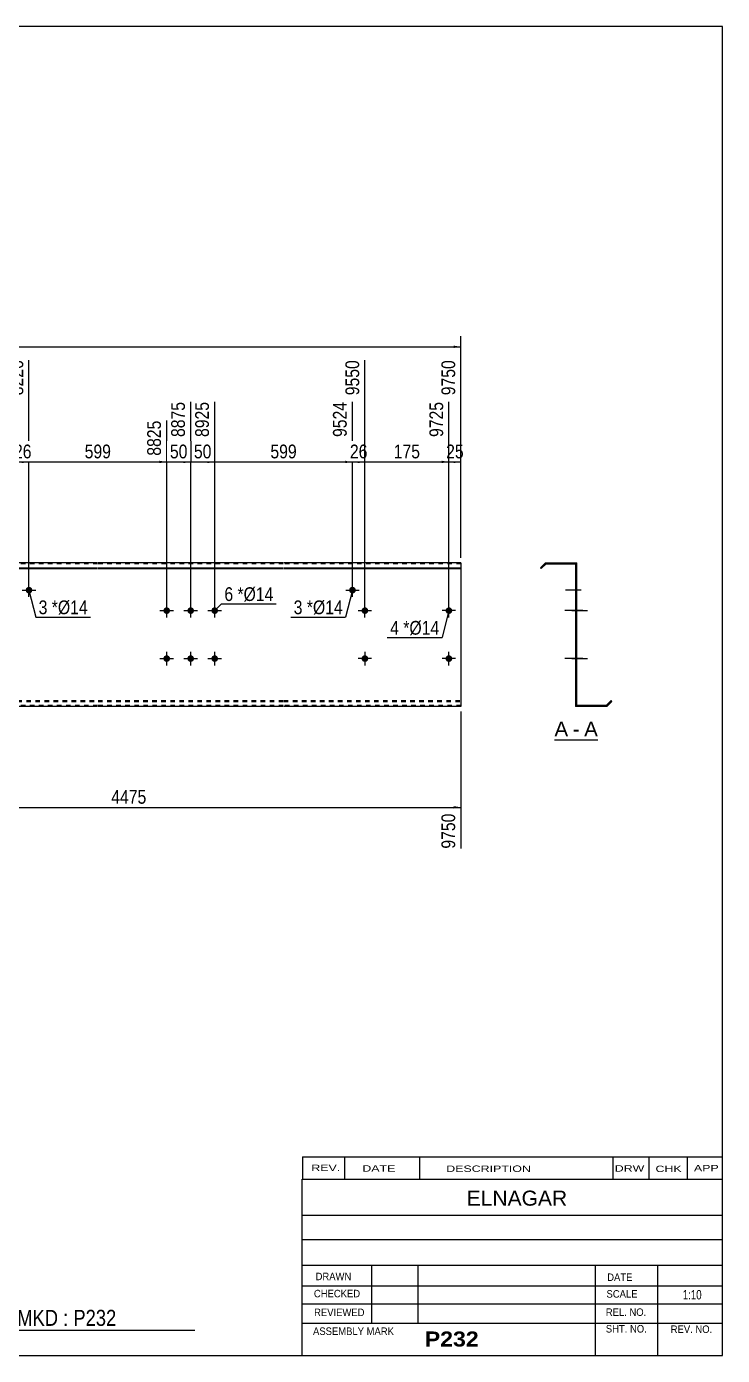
# Model space of a CAD drawing. Header units: millimetres. Extents: x -71 to 331, y -150 to 127.
# Drawn here: x 186.3 to 331.2, y -150.2 to 126.8 of the extents above; entities that cross this region are included whole.
import ezdxf

# ---------------------------------------------------------------- set-up
doc = ezdxf.new("R2010")
doc.units = ezdxf.units.MM
doc.linetypes.add('DXK_LINE_DOT1', pattern=[1.8814, 0.9407, -0.9407])
doc.styles.add('Arial', font='ARIAL.TTF', dxfattribs={"height": 0.2})
doc.styles.add('Arial Bold', font='ARIALBD.TTF', dxfattribs={"height": 0.2})
doc.styles.add('Arial Narrow', font='ARIALN.TTF', dxfattribs={"height": 0.2})

# ---------------------------------------------------------------- blocks, each defined once
blk = doc.blocks.new('Unknown-629084149-2036')
at = {"color": 5, "linetype": 'Continuous'}
for p, q in [((331.25, 126.75), (-68.75, 126.75)), ((-68.75, 126.75), (-68.75, -150.25)), ((331.25, -150.25), (331.25, 126.75)), ((-68.75, -150.25), (331.25, -150.25))]:
    blk.add_line(p, q, dxfattribs=at)
at = {"color": 174, "linetype": 'Continuous', "style": 'Arial'}
blk.add_text('Tekla structures', height=1.9102, rotation=90, dxfattribs=at).set_placement((-69.25, -149.75))
blk = doc.blocks.new('Unknown-629084149-12 - 1243')
at = {"color": 7, "linetype": 'Continuous'}
blk.add_line((296.26, -21.95), (305.29, -21.95), dxfattribs=at)
at = {"color": 0, "linetype": 'Continuous'}
blk.add_wipeout([(299.11, -21.2), (299.11, -18), (296.26, -18), (296.26, -21.2)], dxfattribs=at)
blk.add_wipeout([(301.49, -21.2), (301.49, -18), (300.07, -18), (300.07, -21.2)], dxfattribs=at)
at = {"color": 96, "linetype": 'Continuous', "style": 'Arial'}
blk.add_text('A', height=3.06, dxfattribs=at).set_placement((296.26, -21.2))
at = {"color": 0, "linetype": 'Continuous'}
blk.add_wipeout([(305.29, -21.2), (305.29, -18), (302.45, -18), (302.45, -21.2)], dxfattribs=at)
at = {"color": 96, "linetype": 'Continuous', "style": 'Arial'}
for s, p in [('A', (302.45, -21.2)), ('-', (300.07, -21.2))]:
    blk.add_text(s, height=3.06, dxfattribs=at).set_placement(p)
blk = doc.blocks.new('Part-629084149-1218 - 1203')
at = {"color": 2, "linetype": 'Continuous'}
for p, q in [((0, -15), (0, 15)), ((36.9, 15), (0, 15)), ((0, 13.94), (36.9, 13.94)), ((75.59, 15), (37, 15)), ((37, 13.94), (75.59, 13.94)), ((124.38, 15), (75.69, 15)), ((75.69, 13.94), (124.38, 13.94)), ((152.28, 15), (124.48, 15)), ((124.48, 13.94), (152.28, 13.94)), ((201.08, 15), (152.38, 15)), ((152.38, 13.94), (201.08, 13.94)), ((239.77, 15), (201.18, 15)), ((201.18, 13.94), (239.77, 13.94)), ((276.77, 15), (239.87, 15)), ((239.87, 13.94), (276.77, 13.94)), ((276.77, 15), (276.77, -15)), ((0, 13.76), (36.9, 13.76)), ((37, 13.76), (75.59, 13.76)), ((75.69, 13.76), (124.38, 13.76)), ((124.48, 13.76), (152.28, 13.76)), ((152.38, 13.76), (201.08, 13.76)), ((201.18, 13.76), (239.77, 13.76)), ((239.87, 13.76), (276.77, 13.76)), ((36.9, -15), (0, -15)), ((75.59, -15), (37, -15)), ((124.38, -15), (75.69, -15)), ((152.28, -15), (124.48, -15)), ((201.08, -15), (152.38, -15)), ((239.77, -15), (201.18, -15)), ((276.77, -15), (239.87, -15))]:
    blk.add_line(p, q, dxfattribs=at)
at = {"color": 7, "linetype": 'DXK_LINE_DOT1'}
for p, q in [((36.9, 14.75), (0, 14.75)), ((75.59, 14.75), (37, 14.75)), ((124.38, 14.75), (75.69, 14.75)), ((152.28, 14.75), (124.48, 14.75)), ((201.08, 14.75), (152.38, 14.75)), ((239.77, 14.75), (201.18, 14.75)), ((276.77, 14.75), (239.87, 14.75)), ((0, -13.76), (36.9, -13.76)), ((37, -13.76), (75.59, -13.76)), ((75.69, -13.76), (124.38, -13.76)), ((124.48, -13.76), (152.28, -13.76)), ((152.38, -13.76), (201.08, -13.76)), ((201.18, -13.76), (239.77, -13.76)), ((239.87, -13.76), (276.77, -13.76)), ((0, -13.94), (36.9, -13.94)), ((36.9, -14.75), (0, -14.75)), ((37, -13.94), (75.59, -13.94)), ((75.59, -14.75), (37, -14.75)), ((75.69, -13.94), (124.38, -13.94)), ((124.38, -14.75), (75.69, -14.75)), ((124.48, -13.94), (152.28, -13.94)), ((152.28, -14.75), (124.48, -14.75)), ((152.38, -13.94), (201.08, -13.94)), ((201.08, -14.75), (152.38, -14.75)), ((201.18, -13.94), (239.77, -13.94)), ((239.77, -14.75), (201.18, -14.75)), ((239.87, -13.94), (276.77, -13.94)), ((276.77, -14.75), (239.87, -14.75))]:
    blk.add_line(p, q, dxfattribs=at)
blk = doc.blocks.new('Bolt-629084149-1224 - 1203')
at = {"linetype": 'Continuous'}
for points in [[(214.77, 5, -1), (216.17, 5, -1)], [(219.77, 5, -1), (221.17, 5, -1)], [(224.77, 5, -1), (226.17, 5, -1)], [(214.77, -5, -1), (216.17, -5, -1)], [(219.77, -5, -1), (221.17, -5, -1)], [(224.77, -5, -1), (226.17, -5, -1)]]:
    blk.add_hatch(color=3, dxfattribs=at).paths.add_polyline_path(points)
at = {"color": 3, "linetype": 'Continuous'}
for p, q in [((215.47, 3.6), (215.47, 6.4)), ((220.47, 3.6), (220.47, 6.4)), ((225.47, 3.6), (225.47, 6.4)), ((214.07, 5), (216.87, 5)), ((219.07, 5), (221.87, 5)), ((224.07, 5), (226.87, 5)), ((214.07, -5), (216.87, -5)), ((215.47, -6.4), (215.47, -3.6)), ((219.07, -5), (221.87, -5)), ((220.47, -6.4), (220.47, -3.6)), ((224.07, -5), (226.87, -5)), ((225.47, -6.4), (225.47, -3.6))]:
    blk.add_line(p, q, dxfattribs=at)
blk = doc.blocks.new('Bolt-629084149-1227 - 1203')
at = {"linetype": 'Continuous'}
blk.add_hatch(color=3, dxfattribs=at).paths.add_polyline_path([(253.47, 9.27, -1), (254.87, 9.27, -1)])
at = {"color": 3, "linetype": 'Continuous'}
for p, q in [((252.77, 9.27), (255.57, 9.27)), ((254.17, 7.87), (254.17, 10.67))]:
    blk.add_line(p, q, dxfattribs=at)
blk = doc.blocks.new('Bolt-629084149-1228 - 1203')
at = {"linetype": 'Continuous'}
blk.add_hatch(color=3, dxfattribs=at).paths.add_polyline_path([(186.08, 9.27, -1), (187.48, 9.27, -1)])
at = {"color": 3, "linetype": 'Continuous'}
for p, q in [((185.38, 9.27), (188.18, 9.27)), ((186.78, 7.87), (186.78, 10.67))]:
    blk.add_line(p, q, dxfattribs=at)
blk = doc.blocks.new('Bolt-629084149-1229 - 1203')
at = {"linetype": 'Continuous'}
blk.add_hatch(color=3, dxfattribs=at).paths.add_polyline_path([(256.07, 5, -1), (257.47, 5, -1)])
at = {"color": 3, "linetype": 'Continuous'}
for p, q in [((256.77, 3.6), (256.77, 6.4)), ((255.37, 5), (258.17, 5))]:
    blk.add_line(p, q, dxfattribs=at)
blk = doc.blocks.new('Bolt-629084149-1230 - 1203')
at = {"linetype": 'Continuous'}
blk.add_hatch(color=3, dxfattribs=at).paths.add_polyline_path([(257.47, -5, -1), (256.07, -5, -1)])
at = {"color": 3, "linetype": 'Continuous'}
for p, q in [((258.17, -5), (255.37, -5)), ((256.77, -3.6), (256.77, -6.4))]:
    blk.add_line(p, q, dxfattribs=at)
blk = doc.blocks.new('Bolt-629084149-1231 - 1203')
at = {"linetype": 'Continuous'}
for points in [[(165.98, 5, -1), (167.38, 5, -1)], [(273.57, 5, -1), (274.97, 5, -1)]]:
    blk.add_hatch(color=3, dxfattribs=at).paths.add_polyline_path(points)
at = {"color": 3, "linetype": 'Continuous'}
for p, q in [((166.68, 3.6), (166.68, 6.4)), ((274.27, 3.6), (274.27, 6.4)), ((168.08, 5), (165.28, 5)), ((275.67, 5), (272.87, 5))]:
    blk.add_line(p, q, dxfattribs=at)
blk = doc.blocks.new('Bolt-629084149-1232 - 1203')
at = {"linetype": 'Continuous'}
for points in [[(165.98, -5, -1), (167.38, -5, -1)], [(273.57, -5, -1), (274.97, -5, -1)]]:
    blk.add_hatch(color=3, dxfattribs=at).paths.add_polyline_path(points)
at = {"color": 3, "linetype": 'Continuous'}
for p, q in [((168.08, -5), (165.28, -5)), ((166.68, -6.4), (166.68, -3.6)), ((275.67, -5), (272.87, -5)), ((274.27, -6.4), (274.27, -3.6))]:
    blk.add_line(p, q, dxfattribs=at)
blk = doc.blocks.new('Bolt-629084149-1248 - 1243')
at = {"linetype": 'Continuous'}
blk.add_hatch(color=3, dxfattribs=at).paths.add_polyline_path([(300.9, -5.7), (300.9, -4.3), (300.65, -4.3), (300.65, -5.7)])
at = {"color": 3, "linetype": 'Continuous'}
for p, q in [((300.9, -4.3), (300.65, -4.3)), ((301.7, -5), (300.65, -5)), ((300.9, -5.7), (300.65, -5.7))]:
    blk.add_line(p, q, dxfattribs=at)
blk = doc.blocks.new('Bolt-629084149-1264 - 1243')
at = {"linetype": 'Continuous'}
for points in [[(300.9, 4.3), (300.9, 5.7), (300.65, 5.7), (300.65, 4.3)], [(300.9, -5.7), (300.9, -4.3), (300.65, -4.3), (300.65, -5.7)]]:
    blk.add_hatch(color=3, dxfattribs=at).paths.add_polyline_path(points)
at = {"color": 3, "linetype": 'Continuous'}
for p, q in [((300.9, 5.7), (300.65, 5.7)), ((300.9, 5), (298.65, 5)), ((300.9, 4.3), (300.65, 4.3)), ((300.9, -5), (298.65, -5)), ((300.9, -4.3), (300.65, -4.3)), ((300.9, -5.7), (300.65, -5.7))]:
    blk.add_line(p, q, dxfattribs=at)
blk = doc.blocks.new('Part-629084149-1245 - 1243')
at = {"color": 2, "linetype": 'Continuous'}
for p, q in [((294.4, 15), (293.34, 13.94)), ((293.34, 13.94), (293.52, 13.76)), ((293.52, 13.76), (294.51, 14.75)), ((294.4, 15), (300.9, 15)), ((294.51, 14.75), (300.65, 14.75)), ((300.65, 14.75), (300.65, -15)), ((300.9, -14.75), (300.9, 15)), ((308.04, -13.76), (307.05, -14.75)), ((308.22, -13.94), (308.04, -13.76)), ((307.15, -15), (300.65, -15)), ((307.05, -14.75), (300.9, -14.75)), ((307.15, -15), (308.22, -13.94))]:
    blk.add_line(p, q, dxfattribs=at)
blk = doc.blocks.new('Bolt-629084149-1246 - 1243')
at = {"linetype": 'Continuous'}
for points in [[(300.65, 5.7), (300.65, 4.3), (300.9, 4.3), (300.9, 5.7)], [(300.65, 5.7), (300.65, 4.3), (300.9, 4.3), (300.9, 5.7)], [(300.65, 5.7), (300.65, 4.3), (300.9, 4.3), (300.9, 5.7)], [(300.65, -4.3), (300.65, -5.7), (300.9, -5.7), (300.9, -4.3)], [(300.65, -4.3), (300.65, -5.7), (300.9, -5.7), (300.9, -4.3)], [(300.65, -4.3), (300.65, -5.7), (300.9, -5.7), (300.9, -4.3)]]:
    blk.add_hatch(color=3, dxfattribs=at).paths.add_polyline_path(points)
at = {"color": 3, "linetype": 'Continuous'}
for p, q in [((300.9, 5.7), (300.65, 5.7)), ((300.9, 5.7), (300.65, 5.7)), ((300.9, 5.7), (300.65, 5.7)), ((302.2, 5), (298.4, 5)), ((302.2, 5), (298.4, 5)), ((302.2, 5), (298.4, 5)), ((300.9, 4.3), (300.65, 4.3)), ((300.9, 4.3), (300.65, 4.3)), ((300.9, 4.3), (300.65, 4.3)), ((302.2, -5), (298.4, -5)), ((302.2, -5), (298.4, -5)), ((302.2, -5), (298.4, -5)), ((300.9, -4.3), (300.65, -4.3)), ((300.9, -4.3), (300.65, -4.3)), ((300.9, -4.3), (300.65, -4.3)), ((300.9, -5.7), (300.65, -5.7)), ((300.9, -5.7), (300.65, -5.7)), ((300.9, -5.7), (300.65, -5.7))]:
    blk.add_line(p, q, dxfattribs=at)
blk = doc.blocks.new('Bolt-629084149-1247 - 1243')
at = {"linetype": 'Continuous'}
blk.add_hatch(color=3, dxfattribs=at).paths.add_polyline_path([(300.65, 5.7), (300.65, 4.3), (300.9, 4.3), (300.9, 5.7)])
at = {"color": 3, "linetype": 'Continuous'}
for p, q in [((300.9, 5.7), (300.65, 5.7)), ((301.85, 5), (298.55, 5)), ((300.9, 4.3), (300.65, 4.3))]:
    blk.add_line(p, q, dxfattribs=at)
blk = doc.blocks.new('Bolt-629084149-1249 - 1243')
at = {"linetype": 'Continuous'}
blk.add_hatch(color=3, dxfattribs=at).paths.add_polyline_path([(300.65, 9.97), (300.65, 8.57), (300.9, 8.57), (300.9, 9.97)])
at = {"color": 3, "linetype": 'Continuous'}
for p, q in [((301.85, 9.27), (298.55, 9.27)), ((300.9, 9.97), (300.65, 9.97)), ((300.9, 8.57), (300.65, 8.57))]:
    blk.add_line(p, q, dxfattribs=at)
blk = doc.blocks.new('Bolt-629084149-1250 - 1243')
at = {"linetype": 'Continuous'}
blk.add_hatch(color=3, dxfattribs=at).paths.add_polyline_path([(300.65, 9.97), (300.65, 8.57), (300.9, 8.57), (300.9, 9.97)])
at = {"color": 3, "linetype": 'Continuous'}
for p, q in [((301.85, 9.27), (298.55, 9.27)), ((300.9, 9.97), (300.65, 9.97)), ((300.9, 8.57), (300.65, 8.57))]:
    blk.add_line(p, q, dxfattribs=at)
blk = doc.blocks.new('Bolt-629084149-1251 - 1243')
at = {"linetype": 'Continuous'}
for points in [[(300.65, 5.7), (300.65, 4.3), (300.9, 4.3), (300.9, 5.7)], [(300.65, 5.7), (300.65, 4.3), (300.9, 4.3), (300.9, 5.7)], [(300.65, 5.7), (300.65, 4.3), (300.9, 4.3), (300.9, 5.7)], [(300.65, -4.3), (300.65, -5.7), (300.9, -5.7), (300.9, -4.3)], [(300.65, -4.3), (300.65, -5.7), (300.9, -5.7), (300.9, -4.3)], [(300.65, -4.3), (300.65, -5.7), (300.9, -5.7), (300.9, -4.3)]]:
    blk.add_hatch(color=3, dxfattribs=at).paths.add_polyline_path(points)
at = {"color": 3, "linetype": 'Continuous'}
for p, q in [((300.9, 5.7), (300.65, 5.7)), ((300.9, 5.7), (300.65, 5.7)), ((300.9, 5.7), (300.65, 5.7)), ((302.2, 5), (298.4, 5)), ((302.2, 5), (298.4, 5)), ((302.2, 5), (298.4, 5)), ((300.9, 4.3), (300.65, 4.3)), ((300.9, 4.3), (300.65, 4.3)), ((300.9, 4.3), (300.65, 4.3)), ((302.2, -5), (298.4, -5)), ((302.2, -5), (298.4, -5)), ((302.2, -5), (298.4, -5)), ((300.9, -4.3), (300.65, -4.3)), ((300.9, -4.3), (300.65, -4.3)), ((300.9, -4.3), (300.65, -4.3)), ((300.9, -5.7), (300.65, -5.7)), ((300.9, -5.7), (300.65, -5.7)), ((300.9, -5.7), (300.65, -5.7))]:
    blk.add_line(p, q, dxfattribs=at)
blk = doc.blocks.new('Bolt-629084149-1252 - 1243')
at = {"linetype": 'Continuous'}
blk.add_hatch(color=3, dxfattribs=at).paths.add_polyline_path([(300.65, 5.7), (300.65, 4.3), (300.9, 4.3), (300.9, 5.7)])
at = {"color": 3, "linetype": 'Continuous'}
for p, q in [((300.9, 5.7), (300.65, 5.7)), ((301.85, 5), (298.55, 5)), ((300.9, 4.3), (300.65, 4.3))]:
    blk.add_line(p, q, dxfattribs=at)
blk = doc.blocks.new('Bolt-629084149-1253 - 1243')
at = {"linetype": 'Continuous'}
blk.add_hatch(color=3, dxfattribs=at).paths.add_polyline_path([(300.9, -5.7), (300.9, -4.3), (300.65, -4.3), (300.65, -5.7)])
at = {"color": 3, "linetype": 'Continuous'}
for p, q in [((300.9, -4.3), (300.65, -4.3)), ((301.7, -5), (300.65, -5)), ((300.9, -5.7), (300.65, -5.7))]:
    blk.add_line(p, q, dxfattribs=at)
blk = doc.blocks.new('Bolt-629084149-1254 - 1243')
at = {"linetype": 'Continuous'}
blk.add_hatch(color=3, dxfattribs=at).paths.add_polyline_path([(300.65, 9.97), (300.65, 8.57), (300.9, 8.57), (300.9, 9.97)])
at = {"color": 3, "linetype": 'Continuous'}
for p, q in [((301.85, 9.27), (298.55, 9.27)), ((300.9, 9.97), (300.65, 9.97)), ((300.9, 8.57), (300.65, 8.57))]:
    blk.add_line(p, q, dxfattribs=at)
blk = doc.blocks.new('Bolt-629084149-1255 - 1243')
at = {"linetype": 'Continuous'}
blk.add_hatch(color=3, dxfattribs=at).paths.add_polyline_path([(300.65, 9.97), (300.65, 8.57), (300.9, 8.57), (300.9, 9.97)])
at = {"color": 3, "linetype": 'Continuous'}
for p, q in [((301.85, 9.27), (298.55, 9.27)), ((300.9, 9.97), (300.65, 9.97)), ((300.9, 8.57), (300.65, 8.57))]:
    blk.add_line(p, q, dxfattribs=at)
blk = doc.blocks.new('Bolt-629084149-1256 - 1243')
at = {"linetype": 'Continuous'}
blk.add_hatch(color=3, dxfattribs=at).paths.add_polyline_path([(300.65, 5.7), (300.65, 4.3), (300.9, 4.3), (300.9, 5.7)])
at = {"color": 3, "linetype": 'Continuous'}
for p, q in [((300.9, 5.7), (300.65, 5.7)), ((301.85, 5), (298.55, 5)), ((300.9, 4.3), (300.65, 4.3))]:
    blk.add_line(p, q, dxfattribs=at)
blk = doc.blocks.new('Bolt-629084149-1257 - 1243')
at = {"linetype": 'Continuous'}
blk.add_hatch(color=3, dxfattribs=at).paths.add_polyline_path([(300.9, -5.7), (300.9, -4.3), (300.65, -4.3), (300.65, -5.7)])
at = {"color": 3, "linetype": 'Continuous'}
for p, q in [((300.9, -4.3), (300.65, -4.3)), ((301.7, -5), (300.65, -5)), ((300.9, -5.7), (300.65, -5.7))]:
    blk.add_line(p, q, dxfattribs=at)
blk = doc.blocks.new('Bolt-629084149-1258 - 1243')
at = {"linetype": 'Continuous'}
blk.add_hatch(color=3, dxfattribs=at).paths.add_polyline_path([(300.65, 5.7), (300.65, 4.3), (300.9, 4.3), (300.9, 5.7)])
blk.add_hatch(color=3, dxfattribs=at).paths.add_polyline_path([(300.65, 5.7), (300.65, 4.3), (300.9, 4.3), (300.9, 5.7)])
at = {"color": 3, "linetype": 'Continuous'}
for p, q in [((300.65, 5.7), (300.9, 5.7)), ((300.65, 5.7), (300.9, 5.7)), ((299.85, 5), (303.15, 5)), ((299.85, 5), (303.15, 5)), ((300.65, 4.3), (300.9, 4.3)), ((300.65, 4.3), (300.9, 4.3))]:
    blk.add_line(p, q, dxfattribs=at)
blk = doc.blocks.new('Bolt-629084149-1259 - 1243')
at = {"linetype": 'Continuous'}
blk.add_hatch(color=3, dxfattribs=at).paths.add_polyline_path([(300.65, -4.3), (300.65, -5.7), (300.9, -5.7), (300.9, -4.3)])
blk.add_hatch(color=3, dxfattribs=at).paths.add_polyline_path([(300.65, -4.3), (300.65, -5.7), (300.9, -5.7), (300.9, -4.3)])
at = {"color": 3, "linetype": 'Continuous'}
for p, q in [((299.85, -5), (303.15, -5)), ((299.85, -5), (303.15, -5)), ((300.65, -4.3), (300.9, -4.3)), ((300.65, -4.3), (300.9, -4.3)), ((300.65, -5.7), (300.9, -5.7)), ((300.65, -5.7), (300.9, -5.7))]:
    blk.add_line(p, q, dxfattribs=at)
blk = doc.blocks.new('Bolt-629084149-1260 - 1243')
at = {"linetype": 'Continuous'}
blk.add_hatch(color=3, dxfattribs=at).paths.add_polyline_path([(300.65, 5.7), (300.65, 4.3), (300.9, 4.3), (300.9, 5.7)])
at = {"color": 3, "linetype": 'Continuous'}
for p, q in [((300.9, 5.7), (300.65, 5.7)), ((301.85, 5), (298.55, 5)), ((300.9, 4.3), (300.65, 4.3))]:
    blk.add_line(p, q, dxfattribs=at)
blk = doc.blocks.new('Bolt-629084149-1261 - 1243')
at = {"linetype": 'Continuous'}
blk.add_hatch(color=3, dxfattribs=at).paths.add_polyline_path([(300.9, -5.7), (300.9, -4.3), (300.65, -4.3), (300.65, -5.7)])
at = {"color": 3, "linetype": 'Continuous'}
for p, q in [((300.9, -4.3), (300.65, -4.3)), ((301.7, -5), (300.65, -5)), ((300.9, -5.7), (300.65, -5.7))]:
    blk.add_line(p, q, dxfattribs=at)
blk = doc.blocks.new('Bolt-629084149-1262 - 1243')
at = {"linetype": 'Continuous'}
blk.add_hatch(color=3, dxfattribs=at).paths.add_polyline_path([(300.65, 5.7), (300.65, 4.3), (300.9, 4.3), (300.9, 5.7)])
blk.add_hatch(color=3, dxfattribs=at).paths.add_polyline_path([(300.65, 5.7), (300.65, 4.3), (300.9, 4.3), (300.9, 5.7)])
at = {"color": 3, "linetype": 'Continuous'}
for p, q in [((300.65, 5.7), (300.9, 5.7)), ((300.65, 5.7), (300.9, 5.7)), ((299.85, 5), (303.15, 5)), ((299.85, 5), (303.15, 5)), ((300.65, 4.3), (300.9, 4.3)), ((300.65, 4.3), (300.9, 4.3))]:
    blk.add_line(p, q, dxfattribs=at)
blk = doc.blocks.new('Bolt-629084149-1263 - 1243')
at = {"linetype": 'Continuous'}
blk.add_hatch(color=3, dxfattribs=at).paths.add_polyline_path([(300.65, -4.3), (300.65, -5.7), (300.9, -5.7), (300.9, -4.3)])
blk.add_hatch(color=3, dxfattribs=at).paths.add_polyline_path([(300.65, -4.3), (300.65, -5.7), (300.9, -5.7), (300.9, -4.3)])
at = {"color": 3, "linetype": 'Continuous'}
for p, q in [((299.85, -5), (303.15, -5)), ((299.85, -5), (303.15, -5)), ((300.65, -4.3), (300.9, -4.3)), ((300.65, -4.3), (300.9, -4.3)), ((300.65, -5.7), (300.9, -5.7)), ((300.65, -5.7), (300.9, -5.7))]:
    blk.add_line(p, q, dxfattribs=at)
blk = doc.blocks.new('StraightDimension-629084149-1284 - 1203')
at = {"linetype": 'Continuous'}
blk.add_hatch(color=7, dxfattribs=at).paths.add_polyline_path([(223.97, 36.25), (225.47, 36), (223.97, 35.75)])
at = {"color": 7, "linetype": 'Continuous'}
for p, q in [((220.47, 6), (220.47, 48.51)), ((225.47, 6), (225.47, 48.51)), ((220.47, 36), (225.47, 36))]:
    blk.add_line(p, q, dxfattribs=at)
at = {"color": 0}
blk.add_wipeout([(225.4, 36.15), (225.4, 40.35), (220.54, 40.35), (220.54, 36.15)], dxfattribs=at)
at = {"color": 0, "linetype": 'Continuous'}
blk.add_wipeout([(224.87, 49.11), (220.67, 49.11), (220.67, 40.6), (224.87, 40.6)], dxfattribs=at)
at = {"color": 3, "linetype": 'Continuous', "style": 'Arial Narrow'}
blk.add_text('8925', height=2.863, rotation=90.0002, dxfattribs=at).set_placement((224.27, 41.2))
at = {"color": 3, "style": 'Arial Narrow'}
blk.add_text('50', height=2.863, dxfattribs=at).set_placement((221.14, 36.75))
blk = doc.blocks.new('StraightDimension-629084149-1283 - 1203')
at = {"linetype": 'Continuous'}
blk.add_hatch(color=7, dxfattribs=at).paths.add_polyline_path([(252.67, 36.25), (254.17, 36), (252.67, 35.75)])
at = {"color": 7, "linetype": 'Continuous'}
for p, q in [((225.47, 6), (225.47, 48.51)), ((254.17, 10.27), (254.17, 48.51)), ((225.47, 36), (254.17, 36))]:
    blk.add_line(p, q, dxfattribs=at)
at = {"color": 0, "linetype": 'Continuous'}
blk.add_wipeout([(253.57, 49.11), (249.37, 49.11), (249.37, 40.6), (253.57, 40.6)], dxfattribs=at)
at = {"color": 0}
blk.add_wipeout([(243.16, 36.15), (243.16, 40.35), (236.48, 40.35), (236.48, 36.15)], dxfattribs=at)
at = {"color": 3, "linetype": 'Continuous', "style": 'Arial Narrow'}
blk.add_text('9524', height=2.863, rotation=90.0002, dxfattribs=at).set_placement((252.97, 41.2))
at = {"color": 3, "style": 'Arial Narrow'}
blk.add_text('599', height=2.863, dxfattribs=at).set_placement((237.08, 36.75))
blk = doc.blocks.new('StraightDimension-629084149-1282 - 1203')
at = {"linetype": 'Continuous'}
blk.add_hatch(color=7, dxfattribs=at).paths.add_polyline_path([(255.27, 36.25), (256.77, 36), (255.27, 35.75)])
at = {"color": 7, "linetype": 'Continuous'}
for p, q in [((256.77, 6), (256.77, 57.21)), ((254.17, 10.27), (254.17, 48.51)), ((254.17, 36), (256.77, 36))]:
    blk.add_line(p, q, dxfattribs=at)
at = {"color": 0, "linetype": 'Continuous'}
blk.add_wipeout([(256.17, 57.81), (251.97, 57.81), (251.97, 49.3), (256.17, 49.3)], dxfattribs=at)
at = {"color": 0}
blk.add_wipeout([(257.89, 36.15), (257.89, 40.35), (253.04, 40.35), (253.04, 36.15)], dxfattribs=at)
at = {"color": 3, "linetype": 'Continuous', "style": 'Arial Narrow'}
blk.add_text('9550', height=2.863, rotation=90.0002, dxfattribs=at).set_placement((255.57, 49.9))
at = {"color": 3, "style": 'Arial Narrow'}
blk.add_text('26', height=2.863, dxfattribs=at).set_placement((253.64, 36.75))
blk = doc.blocks.new('StraightDimension-629084149-1286 - 1203')
at = {"linetype": 'Continuous'}
blk.add_hatch(color=7, dxfattribs=at).paths.add_polyline_path([(213.97, 36.25), (215.47, 36), (213.97, 35.75)])
at = {"color": 7, "linetype": 'Continuous'}
for p, q in [((186.78, 10.27), (186.78, 57.21)), ((215.47, 6), (215.47, 44.61)), ((186.78, 36), (215.47, 36))]:
    blk.add_line(p, q, dxfattribs=at)
at = {"color": 0, "linetype": 'Continuous'}
blk.add_wipeout([(214.87, 45.21), (210.67, 45.21), (210.67, 36.7), (214.87, 36.7)], dxfattribs=at)
at = {"color": 0}
blk.add_wipeout([(204.47, 36.15), (204.47, 40.35), (197.78, 40.35), (197.78, 36.15)], dxfattribs=at)
at = {"color": 3, "linetype": 'Continuous', "style": 'Arial Narrow'}
blk.add_text('8825', height=2.863, rotation=90.0002, dxfattribs=at).set_placement((214.27, 37.3))
at = {"color": 3, "style": 'Arial Narrow'}
blk.add_text('599', height=2.863, dxfattribs=at).set_placement((198.38, 36.75))
blk = doc.blocks.new('StraightDimension-629084149-1280 - 1203')
at = {"linetype": 'Continuous'}
blk.add_hatch(color=7, dxfattribs=at).paths.add_polyline_path([(275.27, 36.25), (276.77, 36), (275.27, 35.75)])
at = {"color": 7, "linetype": 'Continuous'}
for p, q in [((276.77, 16), (276.77, 57.21)), ((274.27, 6), (274.27, 48.51)), ((274.27, 36), (276.77, 36))]:
    blk.add_line(p, q, dxfattribs=at)
at = {"color": 0, "linetype": 'Continuous'}
blk.add_wipeout([(276.17, 57.81), (271.97, 57.81), (271.97, 49.3), (276.17, 49.3)], dxfattribs=at)
at = {"color": 0}
blk.add_wipeout([(277.94, 36.15), (277.94, 40.35), (273.09, 40.35), (273.09, 36.15)], dxfattribs=at)
at = {"color": 3, "linetype": 'Continuous', "style": 'Arial Narrow'}
blk.add_text('9750', height=2.863, rotation=90.0002, dxfattribs=at).set_placement((275.57, 49.9))
at = {"color": 3, "style": 'Arial Narrow'}
blk.add_text('25', height=2.863, dxfattribs=at).set_placement((273.69, 36.75))
blk = doc.blocks.new('StraightDimension-629084149-1373 - 1203')
at = {"linetype": 'Continuous'}
blk.add_hatch(color=7, dxfattribs=at).paths.add_polyline_path([(275.27, -35.75), (276.77, -36), (275.27, -36.25)])
at = {"color": 7, "linetype": 'Continuous'}
for p, q in [((138.38, -6), (138.38, -44.61)), ((276.77, -16), (276.77, -44.61)), ((138.38, -36), (276.77, -36))]:
    blk.add_line(p, q, dxfattribs=at)
at = {"color": 0}
blk.add_wipeout([(211.83, -35.85), (211.83, -31.65), (203.32, -31.65), (203.32, -35.85)], dxfattribs=at)
at = {"color": 0, "linetype": 'Continuous'}
blk.add_wipeout([(276.17, -36.7), (271.97, -36.7), (271.97, -45.21), (276.17, -45.21)], dxfattribs=at)
at = {"color": 3, "style": 'Arial Narrow'}
blk.add_text('4475', height=2.863, dxfattribs=at).set_placement((203.92, -35.25))
at = {"color": 3, "linetype": 'Continuous', "style": 'Arial Narrow'}
blk.add_text('9750', height=2.863, rotation=90.0002, dxfattribs=at).set_placement((275.57, -44.61))
blk = doc.blocks.new('StraightDimension-629084149-1285 - 1203')
at = {"linetype": 'Continuous'}
blk.add_hatch(color=7, dxfattribs=at).paths.add_polyline_path([(218.97, 36.25), (220.47, 36), (218.97, 35.75)])
at = {"color": 7, "linetype": 'Continuous'}
for p, q in [((220.47, 6), (220.47, 48.51)), ((215.47, 6), (215.47, 44.61)), ((215.47, 36), (220.47, 36))]:
    blk.add_line(p, q, dxfattribs=at)
at = {"color": 0}
blk.add_wipeout([(220.4, 36.15), (220.4, 40.35), (215.54, 40.35), (215.54, 36.15)], dxfattribs=at)
at = {"color": 0, "linetype": 'Continuous'}
blk.add_wipeout([(219.87, 49.11), (215.67, 49.11), (215.67, 40.6), (219.87, 40.6)], dxfattribs=at)
at = {"color": 3, "linetype": 'Continuous', "style": 'Arial Narrow'}
blk.add_text('8875', height=2.863, rotation=90.0002, dxfattribs=at).set_placement((219.27, 41.2))
at = {"color": 3, "style": 'Arial Narrow'}
blk.add_text('50', height=2.863, dxfattribs=at).set_placement((216.14, 36.75))
blk = doc.blocks.new('StraightDimension-629084149-1281 - 1203')
at = {"linetype": 'Continuous'}
blk.add_hatch(color=7, dxfattribs=at).paths.add_polyline_path([(272.77, 36.25), (274.27, 36), (272.77, 35.75)])
at = {"color": 7, "linetype": 'Continuous'}
for p, q in [((256.77, 6), (256.77, 57.21)), ((274.27, 6), (274.27, 48.51)), ((256.77, 36), (274.27, 36))]:
    blk.add_line(p, q, dxfattribs=at)
at = {"color": 0}
blk.add_wipeout([(268.86, 36.15), (268.86, 40.35), (262.17, 40.35), (262.17, 36.15)], dxfattribs=at)
at = {"color": 0, "linetype": 'Continuous'}
blk.add_wipeout([(273.67, 49.11), (269.47, 49.11), (269.47, 40.6), (273.67, 40.6)], dxfattribs=at)
at = {"color": 3, "linetype": 'Continuous', "style": 'Arial Narrow'}
blk.add_text('9725', height=2.863, rotation=90.0002, dxfattribs=at).set_placement((273.07, 41.2))
at = {"color": 3, "style": 'Arial Narrow'}
blk.add_text('175', height=2.863, dxfattribs=at).set_placement((262.77, 36.75))
blk = doc.blocks.new('StraightDimension-629084149-1415 - 1203')
at = {"linetype": 'Continuous'}
for points in [[(1.5, 59.75), (0, 60), (1.5, 60.25)], [(275.27, 60.25), (276.77, 60), (275.27, 59.75)]]:
    blk.add_hatch(color=7, dxfattribs=at).paths.add_polyline_path(points)
at = {"color": 7, "linetype": 'Continuous'}
for p, q in [((0, 16), (0, 62.25)), ((276.77, 16), (276.77, 62.25)), ((0, 60), (276.77, 60))]:
    blk.add_line(p, q, dxfattribs=at)
at = {"color": 0}
blk.add_wipeout([(142.64, 60.15), (142.64, 64.35), (134.13, 64.35), (134.13, 60.15)], dxfattribs=at)
at = {"color": 3, "style": 'Arial Narrow'}
blk.add_text('9750', height=2.863, dxfattribs=at).set_placement((134.73, 60.75))
blk = doc.blocks.new('StraightDimension-629084149-1287 - 1203')
at = {"linetype": 'Continuous'}
blk.add_hatch(color=7, dxfattribs=at).paths.add_polyline_path([(185.28, 36.25), (186.78, 36), (185.28, 35.75)])
at = {"color": 7, "linetype": 'Continuous'}
for p, q in [((186.78, 10.27), (186.78, 57.21)), ((184.18, 6), (184.18, 48.51)), ((184.18, 36), (186.78, 36))]:
    blk.add_line(p, q, dxfattribs=at)
at = {"color": 0, "linetype": 'Continuous'}
blk.add_wipeout([(186.18, 57.81), (181.98, 57.81), (181.98, 49.3), (186.18, 49.3)], dxfattribs=at)
at = {"color": 0}
blk.add_wipeout([(187.91, 36.15), (187.91, 40.35), (183.05, 40.35), (183.05, 36.15)], dxfattribs=at)
at = {"color": 3, "linetype": 'Continuous', "style": 'Arial Narrow'}
blk.add_text('8226', height=2.863, rotation=90.0002, dxfattribs=at).set_placement((185.58, 49.9))
at = {"color": 3, "style": 'Arial Narrow'}
blk.add_text('26', height=2.863, dxfattribs=at).set_placement((183.65, 36.75))
blk = doc.blocks.new('CBS_NAME_BLOG-629084149-2113')
at = {"color": 7, "linetype": 'Continuous'}
for p, q in [((243.66, -113.5), (331.18, -113.5)), ((243.66, -150.21), (243.66, -113.5)), ((243.66, -121.04), (331.18, -121.04)), ((243.73, -126.09), (331.25, -126.09)), ((243.66, -131.46), (331.18, -131.46)), ((258.18, -143.57), (258.18, -131.47)), ((267.87, -143.54), (267.87, -131.47)), ((304.78, -150.21), (304.78, -131.48)), ((317.83, -150.21), (317.83, -131.47)), ((243.67, -135.76), (331.25, -135.74)), ((243.66, -139.51), (331.18, -139.51)), ((243.66, -143.55), (331.18, -143.55)), ((243.66, -150.25), (331.25, -150.25))]:
    blk.add_line(p, q, dxfattribs=at)
at = {"color": 3, "linetype": 'Continuous', "style": 'Arial'}
blk.add_text('ELNAGAR', height=3.133, dxfattribs=at).set_placement((277.98, -119.03))
at = {"color": 3, "linetype": 'Continuous'}
for s, height, style, width, p in [('DRAWN', 1.566, 'Arial', 0.9, (246.49, -134.57)), ('DATE', 1.566, 'Arial', 0.9, (307.25, -134.73)), ('CHECKED', 1.566, 'Arial', 0.9, (246.14, -138.14)), ('SCALE', 1.566, 'Arial', 0.9, (307.1, -138.21)), ('1:10', 1.957, 'Arial Narrow', 0.9, (322.99, -138.57)), ('REVIEWED', 1.566, 'Arial', 0.9, (246.18, -142.06)), ('REL. NO.', 1.566, 'Arial', 0.9, (306.96, -142.01)), ('SHT. NO.', 1.566, 'Arial', 0.9, (306.96, -145.48)), ('REV. NO.', 1.566, 'Arial', 0.9, (320.48, -145.57)), ('ASSEMBLY MARK', 1.5663, 'Arial', 0.9, (245.96, -145.99)), ('P232', 3.131, 'Arial Bold', 1.1, (269.24, -148.39))]:
    blk.add_text(s, height=height, dxfattribs=dict(at, style=style, width=width)).set_placement(p)
blk = doc.blocks.new('CBS_CALLOFF-629084149-2112')
at = {"color": 7, "linetype": 'Continuous'}
blk.add_line((105.13, -144.98), (221.36, -145), dxfattribs=at)
at = {"color": 3, "linetype": 'Continuous', "style": 'Arial Narrow'}
blk.add_text('QTY= 2 Nos.      COLD FORMED     MKD : P232', height=3.3405, dxfattribs=at).set_placement((122.13, -144.09))
blk = doc.blocks.new('CBS_REVISION-629084149-2114')
at = {"color": 7, "linetype": 'Continuous'}
for p, q in [((243.74, -108.87), (331.24, -108.87)), ((243.74, -108.87), (243.74, -113.5)), ((252.54, -108.87), (252.54, -113.5)), ((268.13, -108.87), (268.13, -113.44)), ((308.39, -108.87), (308.39, -113.5)), ((315.93, -108.87), (315.93, -113.5)), ((323.88, -108.87), (323.88, -113.5)), ((243.74, -113.5), (331.24, -113.5))]:
    blk.add_line(p, q, dxfattribs=at)
at = {"color": 7, "style": 'Arial Narrow', "width": 1.7}
for s, height, p in [('REV.', 1.326, (245.6, -111.82)), ('DATE', 1.326, (256.23, -111.94)), ('DESCRIPTION', 1.3257, (273.71, -111.99)), ('DRW', 1.326, (308.82, -111.93)), ('CHK', 1.326, (317.31, -112.02)), ('APP', 1.326, (325.31, -111.87))]:
    blk.add_text(s, height=height, dxfattribs=at).set_placement(p)
blk = doc.blocks.new('MarkSet-629084149-1444 - 1203')
at = {"color": 0}
blk.add_wipeout([(190.62, 4.26), (190.62, 7.26), (188.79, 7.26), (188.79, 4.26)], dxfattribs=at)
blk.add_wipeout([(190.62, 4.26), (190.62, 7.26), (188.79, 7.26), (188.79, 4.26)], dxfattribs=at)
at = {"color": 7, "linetype": 'Continuous'}
blk.add_line((186.78, 9.27), (188.19, 3.66), dxfattribs=at)
at = {"color": 0}
blk.add_wipeout([(192.8, 4.26), (192.8, 7.26), (191.52, 7.26), (191.52, 4.26)], dxfattribs=at)
blk.add_wipeout([(192.8, 4.26), (192.8, 7.26), (191.52, 7.26), (191.52, 4.26)], dxfattribs=at)
at = {"color": 3, "style": 'Arial Narrow'}
blk.add_text('3', height=2.86, dxfattribs=at).set_placement((188.79, 4.26))
at = {"color": 0}
blk.add_wipeout([(199.01, 4.26), (199.01, 7.26), (192.8, 7.26), (192.8, 4.26)], dxfattribs=at)
blk.add_wipeout([(199.01, 4.26), (199.01, 7.26), (192.8, 7.26), (192.8, 4.26)], dxfattribs=at)
at = {"color": 7, "linetype": 'Continuous'}
blk.add_line((188.19, 3.66), (199.61, 3.66), dxfattribs=at)
at = {"color": 3, "style": 'Arial Narrow'}
for s, height, p in [('*', 2.86, (191.52, 4.26)), ('Ø14', 2.863, (192.8, 4.26))]:
    blk.add_text(s, height=height, dxfattribs=at).set_placement(p)
blk = doc.blocks.new('MarkSet-629084149-1451 - 1203')
at = {"color": 0}
blk.add_wipeout([(243.76, 4.26), (243.76, 7.26), (241.93, 7.26), (241.93, 4.26)], dxfattribs=at)
blk.add_wipeout([(243.76, 4.26), (243.76, 7.26), (241.93, 7.26), (241.93, 4.26)], dxfattribs=at)
blk.add_wipeout([(245.94, 4.26), (245.94, 7.26), (244.66, 7.26), (244.66, 4.26)], dxfattribs=at)
blk.add_wipeout([(245.94, 4.26), (245.94, 7.26), (244.66, 7.26), (244.66, 4.26)], dxfattribs=at)
at = {"color": 3, "style": 'Arial Narrow'}
blk.add_text('3', height=2.86, dxfattribs=at).set_placement((241.93, 4.26))
at = {"color": 0}
blk.add_wipeout([(252.15, 4.26), (252.15, 7.26), (245.94, 7.26), (245.94, 4.26)], dxfattribs=at)
blk.add_wipeout([(252.15, 4.26), (252.15, 7.26), (245.94, 7.26), (245.94, 4.26)], dxfattribs=at)
at = {"color": 7, "linetype": 'Continuous'}
for p in [(254.17, 9.27), (241.33, 3.66)]:
    blk.add_line(p, (252.75, 3.66), dxfattribs=at)
at = {"color": 3, "style": 'Arial Narrow'}
for s, height, p in [('*', 2.86, (244.66, 4.26)), ('Ø14', 2.863, (245.94, 4.26))]:
    blk.add_text(s, height=height, dxfattribs=at).set_placement(p)
blk = doc.blocks.new('MarkSet-629084149-1457 - 1203')
at = {"color": 0}
blk.add_wipeout([(263.86, -0.01), (263.86, 2.99), (262.03, 2.99), (262.03, -0.01)], dxfattribs=at)
blk.add_wipeout([(263.86, -0.01), (263.86, 2.99), (262.03, 2.99), (262.03, -0.01)], dxfattribs=at)
blk.add_wipeout([(266.04, -0.01), (266.04, 2.99), (264.76, 2.99), (264.76, -0.01)], dxfattribs=at)
blk.add_wipeout([(266.04, -0.01), (266.04, 2.99), (264.76, 2.99), (264.76, -0.01)], dxfattribs=at)
at = {"color": 3, "style": 'Arial Narrow'}
blk.add_text('4', height=2.86, dxfattribs=at).set_placement((262.03, -0.01))
at = {"color": 0}
blk.add_wipeout([(272.25, -0.01), (272.25, 2.99), (266.04, 2.99), (266.04, -0.01)], dxfattribs=at)
blk.add_wipeout([(272.25, -0.01), (272.25, 2.99), (266.04, 2.99), (266.04, -0.01)], dxfattribs=at)
at = {"color": 7, "linetype": 'Continuous'}
for p in [(274.27, 5), (261.43, -0.61)]:
    blk.add_line(p, (272.85, -0.61), dxfattribs=at)
at = {"color": 3, "style": 'Arial Narrow'}
for s, height, p in [('*', 2.86, (264.76, -0.01)), ('Ø14', 2.863, (266.04, -0.01))]:
    blk.add_text(s, height=height, dxfattribs=at).set_placement(p)
blk = doc.blocks.new('Mark-629084149-1466 - 1203')
at = {"color": 0}
blk.add_wipeout([(229.32, 7.01), (229.32, 10.01), (227.49, 10.01), (227.49, 7.01)], dxfattribs=at)
blk.add_wipeout([(229.32, 7.01), (229.32, 10.01), (227.49, 10.01), (227.49, 7.01)], dxfattribs=at)
at = {"color": 7, "linetype": 'Continuous'}
blk.add_line((225.47, 5), (226.89, 6.41), dxfattribs=at)
at = {"color": 0}
blk.add_wipeout([(231.49, 7.01), (231.49, 10.01), (230.22, 10.01), (230.22, 7.01)], dxfattribs=at)
blk.add_wipeout([(231.49, 7.01), (231.49, 10.01), (230.22, 10.01), (230.22, 7.01)], dxfattribs=at)
at = {"color": 3, "style": 'Arial Narrow'}
blk.add_text('6', height=2.86, dxfattribs=at).set_placement((227.49, 7.01))
at = {"color": 0}
blk.add_wipeout([(237.71, 7.01), (237.71, 10.01), (231.49, 10.01), (231.49, 7.01)], dxfattribs=at)
blk.add_wipeout([(237.71, 7.01), (237.71, 10.01), (231.49, 10.01), (231.49, 7.01)], dxfattribs=at)
at = {"color": 7, "linetype": 'Continuous'}
blk.add_line((226.89, 6.41), (238.31, 6.41), dxfattribs=at)
at = {"color": 3, "style": 'Arial Narrow'}
for s, height, p in [('*', 2.86, (230.22, 7.01)), ('Ø14', 2.863, (231.49, 7.01))]:
    blk.add_text(s, height=height, dxfattribs=at).set_placement(p)

msp = doc.modelspace()

# ---------------------------------------------------------------- block references
for name in ['Unknown-629084149-2036', 'Part-629084149-1218 - 1203', 'Part-629084149-1245 - 1243', 'Bolt-629084149-1228 - 1203', 'Bolt-629084149-1227 - 1203', 'Bolt-629084149-1249 - 1243', 'Bolt-629084149-1250 - 1243', 'Bolt-629084149-1254 - 1243', 'Bolt-629084149-1255 - 1243', 'Bolt-629084149-1231 - 1203', 'Bolt-629084149-1224 - 1203', 'Bolt-629084149-1229 - 1203', 'Bolt-629084149-1246 - 1243', 'Bolt-629084149-1251 - 1243', 'Bolt-629084149-1247 - 1243', 'Bolt-629084149-1252 - 1243', 'Bolt-629084149-1256 - 1243', 'Bolt-629084149-1260 - 1243', 'Bolt-629084149-1264 - 1243', 'Bolt-629084149-1258 - 1243', 'Bolt-629084149-1262 - 1243', 'Bolt-629084149-1232 - 1203', 'Bolt-629084149-1230 - 1203', 'Bolt-629084149-1259 - 1243', 'Bolt-629084149-1263 - 1243', 'Bolt-629084149-1248 - 1243', 'Bolt-629084149-1253 - 1243', 'Bolt-629084149-1257 - 1243', 'Bolt-629084149-1261 - 1243', 'CBS_REVISION-629084149-2114', 'CBS_NAME_BLOG-629084149-2113', 'CBS_CALLOFF-629084149-2112']:
    msp.add_blockref(name, (0, 0))

# ---------------------------------------------------------------- next in the draw order: block references
for name in ['StraightDimension-629084149-1286 - 1203', 'StraightDimension-629084149-1280 - 1203', 'StraightDimension-629084149-1284 - 1203', 'StraightDimension-629084149-1373 - 1203', 'Unknown-629084149-12 - 1243']:
    msp.add_blockref(name, (0, 0))

# ---------------------------------------------------------------- next in the draw order: block references
for name in ['StraightDimension-629084149-1285 - 1203', 'StraightDimension-629084149-1283 - 1203']:
    msp.add_blockref(name, (0, 0))

# ---------------------------------------------------------------- next in the draw order: block references
for name in ['StraightDimension-629084149-1282 - 1203', 'Mark-629084149-1466 - 1203']:
    msp.add_blockref(name, (0, 0))

# ---------------------------------------------------------------- next in the draw order: block references
for name in ['StraightDimension-629084149-1281 - 1203', 'MarkSet-629084149-1451 - 1203']:
    msp.add_blockref(name, (0, 0))

# ---------------------------------------------------------------- next in the draw order: block references
for name in ['StraightDimension-629084149-1415 - 1203', 'MarkSet-629084149-1457 - 1203']:
    msp.add_blockref(name, (0, 0))

# ---------------------------------------------------------------- next in the draw order: block references
msp.add_blockref('StraightDimension-629084149-1287 - 1203', (0, 0))

# ---------------------------------------------------------------- next in the draw order: block references
msp.add_blockref('MarkSet-629084149-1444 - 1203', (0, 0))

doc.saveas('drawing.dxf')
